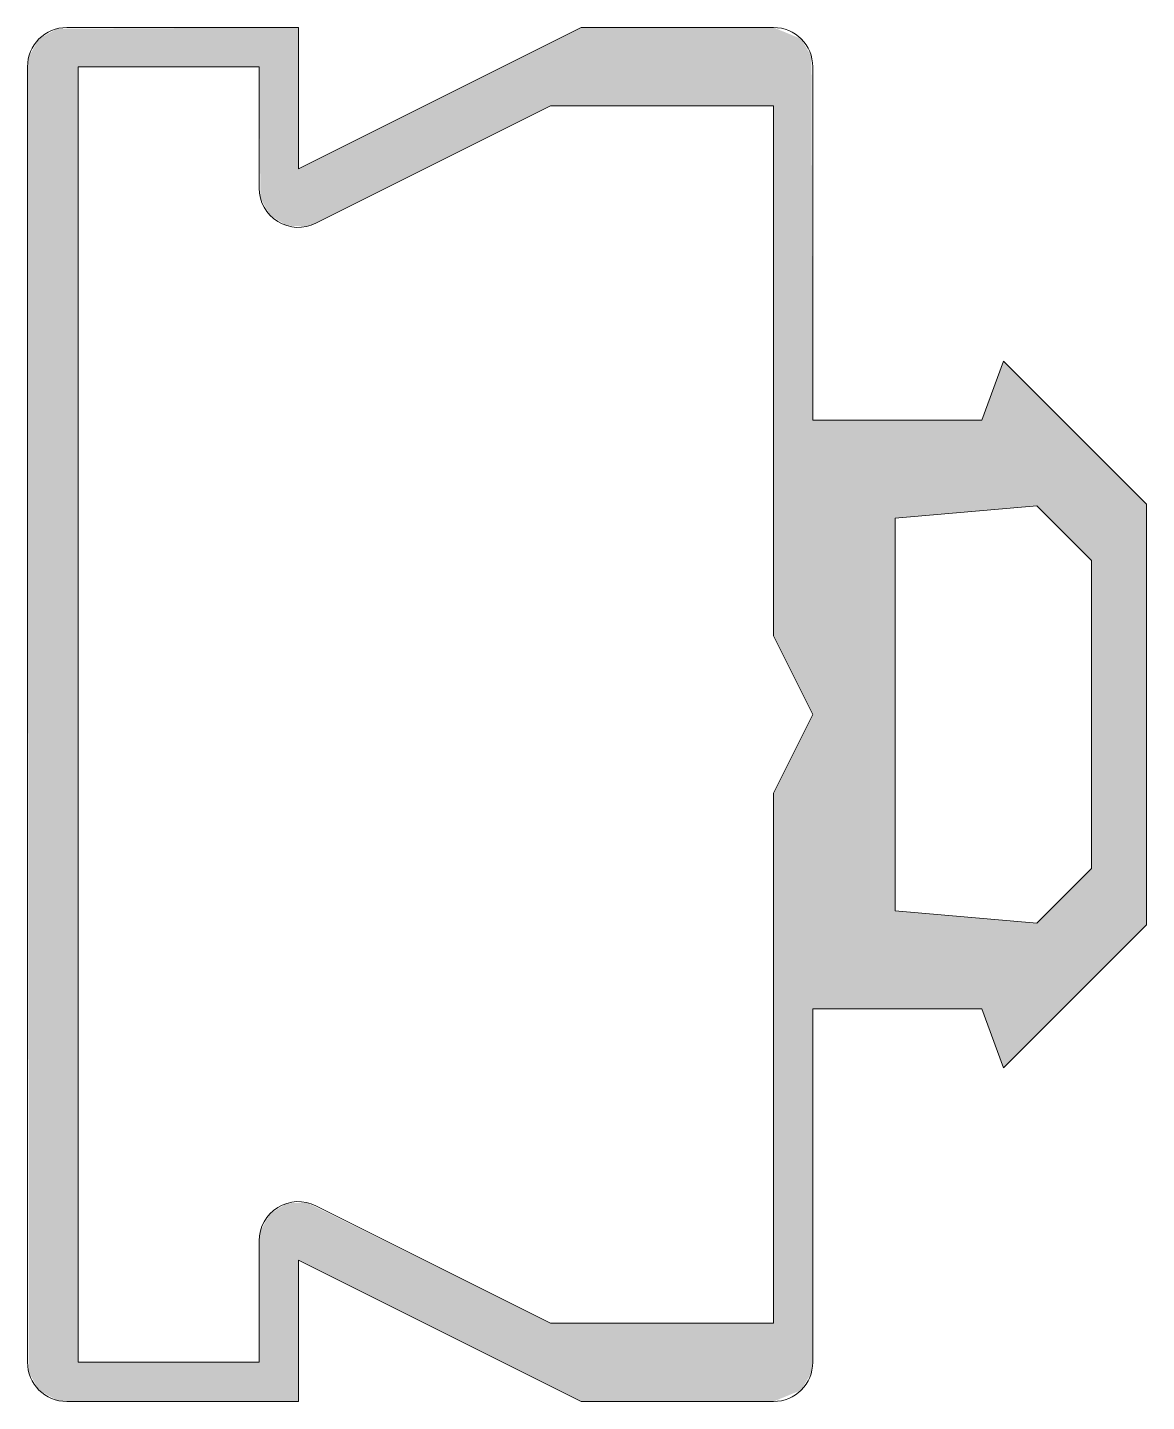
# Model space of a CAD drawing. Header units: metres. Extents: x -10 to 4.2, y 0 to 17.5.
import ezdxf

# ---------------------------------------------------------------- set-up
doc = ezdxf.new("R2010")
doc.units = ezdxf.units.M
doc.layers.add('A-DETL-GENF', color=92, linetype='Continuous', lineweight=18)

# ---------------------------------------------------------------- blocks, each defined once
blk = doc.blocks.new('31 Solarlux r_04 - 31Solarlux r_04-971087-00_0 Basismaterialen')
at = {"layer": 'A-DETL-GENF'}
h = blk.add_hatch(color=256, dxfattribs=at)
h.paths.add_polyline_path([(-6.55, 0), (-6.55, 1.8), (-2.95, 0), (-0.5, 0), (-0.146, 0.146), (-0.017, 0.371), (0, 0.5), (0, 5), (2.154, 5), (2.427, 4.25), (4.25, 6.073), (4.25, 11.427), (2.427, 13.25), (2.154, 12.5), (0, 12.5), (-0.017, 17.129), (-0.146, 17.354), (-0.5, 17.5), (-2.95, 17.5), (-6.55, 15.7), (-6.55, 17.5), (-9.629, 17.483), (-9.854, 17.354), (-9.983, 17.129), (-10, 17), (-9.983, 0.371), (-9.854, 0.146), (-9.629, 0.017), (-9.5, 0)])
h.paths.add_polyline_path([(-9.353, 0.5), (-9.353, 17), (-7.05, 17), (-7.034, 15.328), (-6.911, 15.109), (-6.697, 14.976), (-6.446, 14.965), (-6.326, 15.007), (-3.34, 16.5), (-0.5, 16.5), (-0.5, 9.75), (0, 8.75), (-0.5, 7.75), (-0.5, 1), (-3.34, 1), (-6.446, 2.535), (-6.697, 2.524), (-6.911, 2.391), (-7.034, 2.172), (-7.05, 2.046), (-7.05, 0.5)])
h.paths.add_polyline_path([(2.855, 6.092), (1.05, 6.25), (1.05, 11.25), (2.855, 11.408), (3.55, 10.713), (3.55, 6.787)])
for p, q in [((-6.55, 17.5), (-9.5, 17.5)), ((-2.95, 17.5), (-6.55, 15.7)), ((-6.55, 15.7), (-6.55, 17.5)), ((-0.5, 17.5), (-2.95, 17.5)), ((-10, 17), (-10, 0.5)), ((-9.353, 0.5), (-9.353, 17)), ((-9.353, 17), (-7.05, 17)), ((-7.05, 17), (-7.05, 15.454)), ((0, 12.5), (0, 17)), ((-6.326, 15.007), (-3.34, 16.5)), ((-3.34, 16.5), (-0.5, 16.5)), ((-0.5, 16.5), (-0.5, 9.75)), ((2.427, 13.25), (2.154, 12.5)), ((4.25, 11.427), (2.427, 13.25)), ((2.154, 12.5), (0, 12.5)), ((1.05, 11.25), (2.855, 11.408)), ((2.855, 11.408), (3.55, 10.713)), ((4.25, 6.073), (4.25, 11.427)), ((1.05, 6.25), (1.05, 11.25)), ((3.55, 10.713), (3.55, 6.787)), ((-0.5, 9.75), (0, 8.75)), ((0, 8.75), (-0.5, 7.75)), ((-0.5, 7.75), (-0.5, 1)), ((3.55, 6.787), (2.855, 6.092)), ((2.855, 6.092), (1.05, 6.25)), ((2.427, 4.25), (4.25, 6.073)), ((0, 0.5), (0, 5)), ((0, 5), (2.154, 5)), ((2.154, 5), (2.427, 4.25)), ((-3.34, 1), (-6.326, 2.493)), ((-7.05, 2.046), (-7.05, 0.5)), ((-6.55, 0), (-6.55, 1.8)), ((-6.55, 1.8), (-2.95, 0)), ((-0.5, 1), (-3.34, 1)), ((-7.05, 0.5), (-9.353, 0.5)), ((-9.5, 0), (-6.55, 0)), ((-2.95, 0), (-0.5, 0))]:
    blk.add_line(p, q, dxfattribs=at)
for centre, start, end in [((-9.5, 17), 90, 180), ((-0.5, 17), 360, 90), ((-6.55, 15.454), 180, 296.5651), ((-6.55, 2.046), 63.4349, 180), ((-9.5, 0.5), 180, 270), ((-0.5, 0.5), 270, 360)]:
    blk.add_arc(centre, 0.5, start, end, dxfattribs=at)

msp = doc.modelspace()

# ---------------------------------------------------------------- block references
msp.add_blockref('31 Solarlux r_04 - 31Solarlux r_04-971087-00_0 Basismaterialen', (0, 0))

doc.saveas('drawing.dxf')
